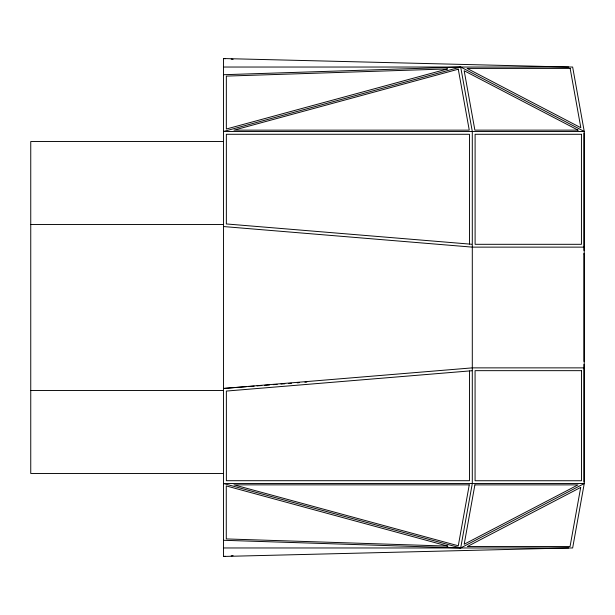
<?xml version="1.0" encoding="UTF-8"?>
<svg xmlns="http://www.w3.org/2000/svg" width="615" height="615" viewBox="0 0 615 615"><rect width="100%" height="100%" fill="white"/><g stroke="black" fill="none" stroke-linecap="round" stroke-linejoin="round"><path stroke-width="0.92" d="M471.92 370.745L226.366 391.063L226.366 480.699L469.46 480.699L469.46 370.945M568.752 67.035L223.529 58.548L223.529 556.452L225.444 556.291M231.186 555.829L233.1 555.676M246.507 386.697L223.529 388.449L472.297 367.87L584.25 367.87M248.422 386.551L254.164 386.112M257.039 385.889L261.821 385.528M264.696 385.305L269.485 384.944M273.314 384.652L277.142 384.36M280.97 384.068L284.799 383.775M288.627 383.483L291.502 383.26M297.245 382.822L299.159 382.676M304.902 382.238L306.816 382.092M223.529 74.715L460.689 67.035L584.25 131.464L584.25 483.536L572.65 547.965L223.529 547.965M223.529 556.452L568.752 547.965M223.529 67.035L572.65 67.035L584.25 131.464L223.529 131.464L460.689 67.035L472.297 131.464L472.297 483.536L460.689 547.965L223.529 540.285M223.529 141.535L30.75 141.535L30.75 473.465L223.529 473.465M30.75 224.513L223.529 224.513M584.25 247.13L472.297 247.13L223.529 226.551M30.75 390.487L223.529 390.487M223.529 58.548L225.444 58.709M231.186 59.171L233.1 59.324M471.659 244.255L226.351 223.952L226.351 134.285L469.476 134.285L469.476 244.07M584.25 254.21L583.989 253.518L583.989 361.482M583.958 133.101L583.958 250.505M583.966 364.38L583.966 481.945M469.26 484.851L458.283 545.789L233.984 484.851L469.26 484.851M474.888 484.874L464.194 544.237L578.023 484.874L474.888 484.874M580.698 487.411L570.051 546.551L467.308 546.551L580.698 487.411M584.25 483.536L460.689 547.965L223.529 483.536L584.25 483.536M447.489 68.934L226.335 129.019L226.335 76.099L447.489 68.934M458.283 69.211L233.977 130.149L469.26 130.149L458.283 69.211M570.143 68.403L467.069 68.403L580.829 127.728L570.143 68.403M578.046 130.134L474.872 130.134L464.179 70.756L578.046 130.134M581.436 134.293L475.103 134.293L475.103 244.309L581.436 244.309L581.436 134.293M581.475 370.661L475.072 370.661L475.072 480.738L581.475 480.738L581.475 370.661M447.805 546.112L226.274 538.932L226.274 485.927L447.805 546.112"/></g></svg>
